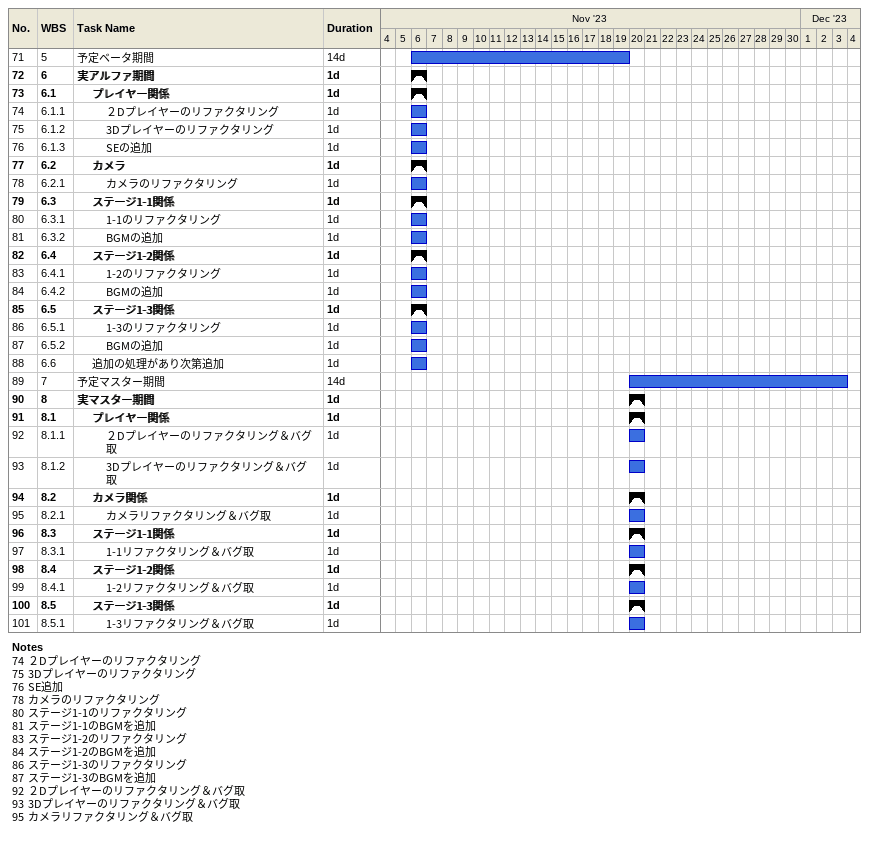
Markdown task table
| ID | WBS | Task | Duration | Start | Finish |
|---|---|---|---|---|---|
| 71 | 5 | 予定ベータ期間 | 14d | 2023-11-06 | 2023-11-19 |
| 72 | 6 | **実アルファ期間** | 1d | 2023-11-06 | 2023-11-06 |
| 73 | 6.1 | **プレイヤー関係** | 1d | 2023-11-06 | 2023-11-06 |
| 74 | 6.1.1 | ２Dプレイヤーのリファクタリング | 1d | 2023-11-06 | 2023-11-06 |
| 75 | 6.1.2 | 3Dプレイヤーのリファクタリング | 1d | 2023-11-06 | 2023-11-06 |
| 76 | 6.1.3 | SEの追加 | 1d | 2023-11-06 | 2023-11-06 |
| 77 | 6.2 | **カメラ** | 1d | 2023-11-06 | 2023-11-06 |
| 78 | 6.2.1 | カメラのリファクタリング | 1d | 2023-11-06 | 2023-11-06 |
| 79 | 6.3 | **ステージ1-1関係** | 1d | 2023-11-06 | 2023-11-06 |
| 80 | 6.3.1 | 1-1のリファクタリング | 1d | 2023-11-06 | 2023-11-06 |
| 81 | 6.3.2 | BGMの追加 | 1d | 2023-11-06 | 2023-11-06 |
| 82 | 6.4 | **ステージ1-2関係** | 1d | 2023-11-06 | 2023-11-06 |
| 83 | 6.4.1 | 1-2のリファクタリング | 1d | 2023-11-06 | 2023-11-06 |
| 84 | 6.4.2 | BGMの追加 | 1d | 2023-11-06 | 2023-11-06 |
| 85 | 6.5 | **ステージ1-3関係** | 1d | 2023-11-06 | 2023-11-06 |
| 86 | 6.5.1 | 1-3のリファクタリング | 1d | 2023-11-06 | 2023-11-06 |
| 87 | 6.5.2 | BGMの追加 | 1d | 2023-11-06 | 2023-11-06 |
| 88 | 6.6 | 追加の処理があり次第追加 | 1d | 2023-11-06 | 2023-11-06 |
| 89 | 7 | 予定マスター期間 | 14d | 2023-11-20 | 2023-12-03 |
| 90 | 8 | **実マスター期間** | 1d | 2023-11-20 | 2023-11-20 |
| 91 | 8.1 | **プレイヤー関係** | 1d | 2023-11-20 | 2023-11-20 |
| 92 | 8.1.1 | ２Dプレイヤーのリファクタリング＆バグ取 | 1d | 2023-11-20 | 2023-11-20 |
| 93 | 8.1.2 | 3Dプレイヤーのリファクタリング＆バグ取 | 1d | 2023-11-20 | 2023-11-20 |
| 94 | 8.2 | **カメラ関係** | 1d | 2023-11-20 | 2023-11-20 |
| 95 | 8.2.1 | カメラリファクタリング＆バグ取 | 1d | 2023-11-20 | 2023-11-20 |
| 96 | 8.3 | **ステージ1-1関係** | 1d | 2023-11-20 | 2023-11-20 |
| 97 | 8.3.1 | 1-1リファクタリング＆バグ取 | 1d | 2023-11-20 | 2023-11-20 |
| 98 | 8.4 | **ステージ1-2関係** | 1d | 2023-11-20 | 2023-11-20 |
| 99 | 8.4.1 | 1-2リファクタリング＆バグ取 | 1d | 2023-11-20 | 2023-11-20 |
| 100 | 8.5 | **ステージ1-3関係** | 1d | 2023-11-20 | 2023-11-20 |
| 101 | 8.5.1 | 1-3リファクタリング＆バグ取 | 1d | 2023-11-20 | 2023-11-20 |

Notes
- 74: ２Dプレイヤーのリファクタリング
- 75: 3Dプレイヤーのリファクタリング
- 76: SE追加
- 78: カメラのリファクタリング
- 80: ステージ1-1のリファクタリング
- 81: ステージ1-1のBGMを追加
- 83: ステージ1-2のリファクタリング
- 84: ステージ1-2のBGMを追加
- 86: ステージ1-3のリファクタリング
- 87: ステージ1-3のBGMを追加
- 92: ２Dプレイヤーのリファクタリング＆バグ取
- 93: 3Dプレイヤーのリファクタリング＆バグ取
- 95: カメラリファクタリング＆バグ取
